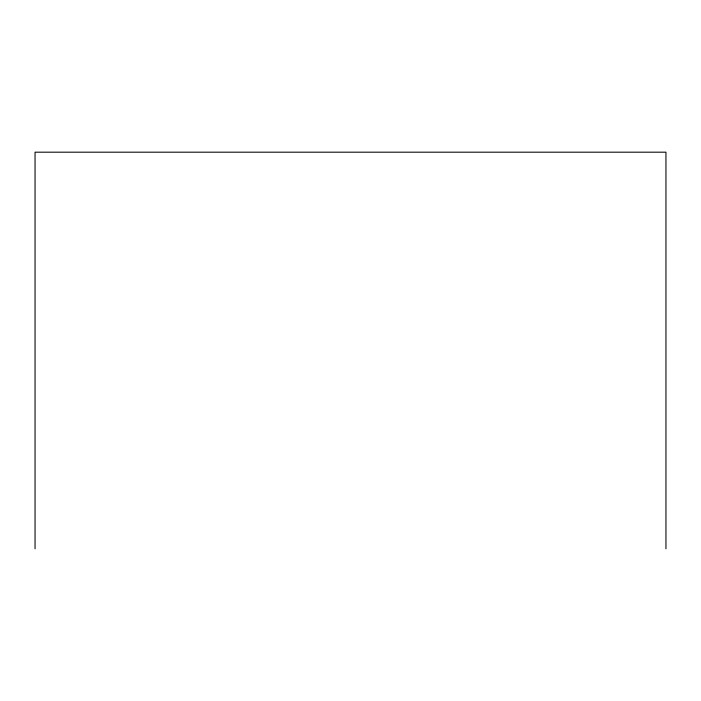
<?xml version="1.0" encoding="UTF-8"?>
<svg xmlns="http://www.w3.org/2000/svg" width="701" height="701" viewBox="0 0 701 701"><rect width="100%" height="100%" fill="white"/><g stroke="black" fill="none" stroke-linecap="round" stroke-linejoin="round"><path stroke-width="1.05" d="M665.95 548.813L665.95 152.187L35.05 152.187L35.05 548.813"/></g></svg>
